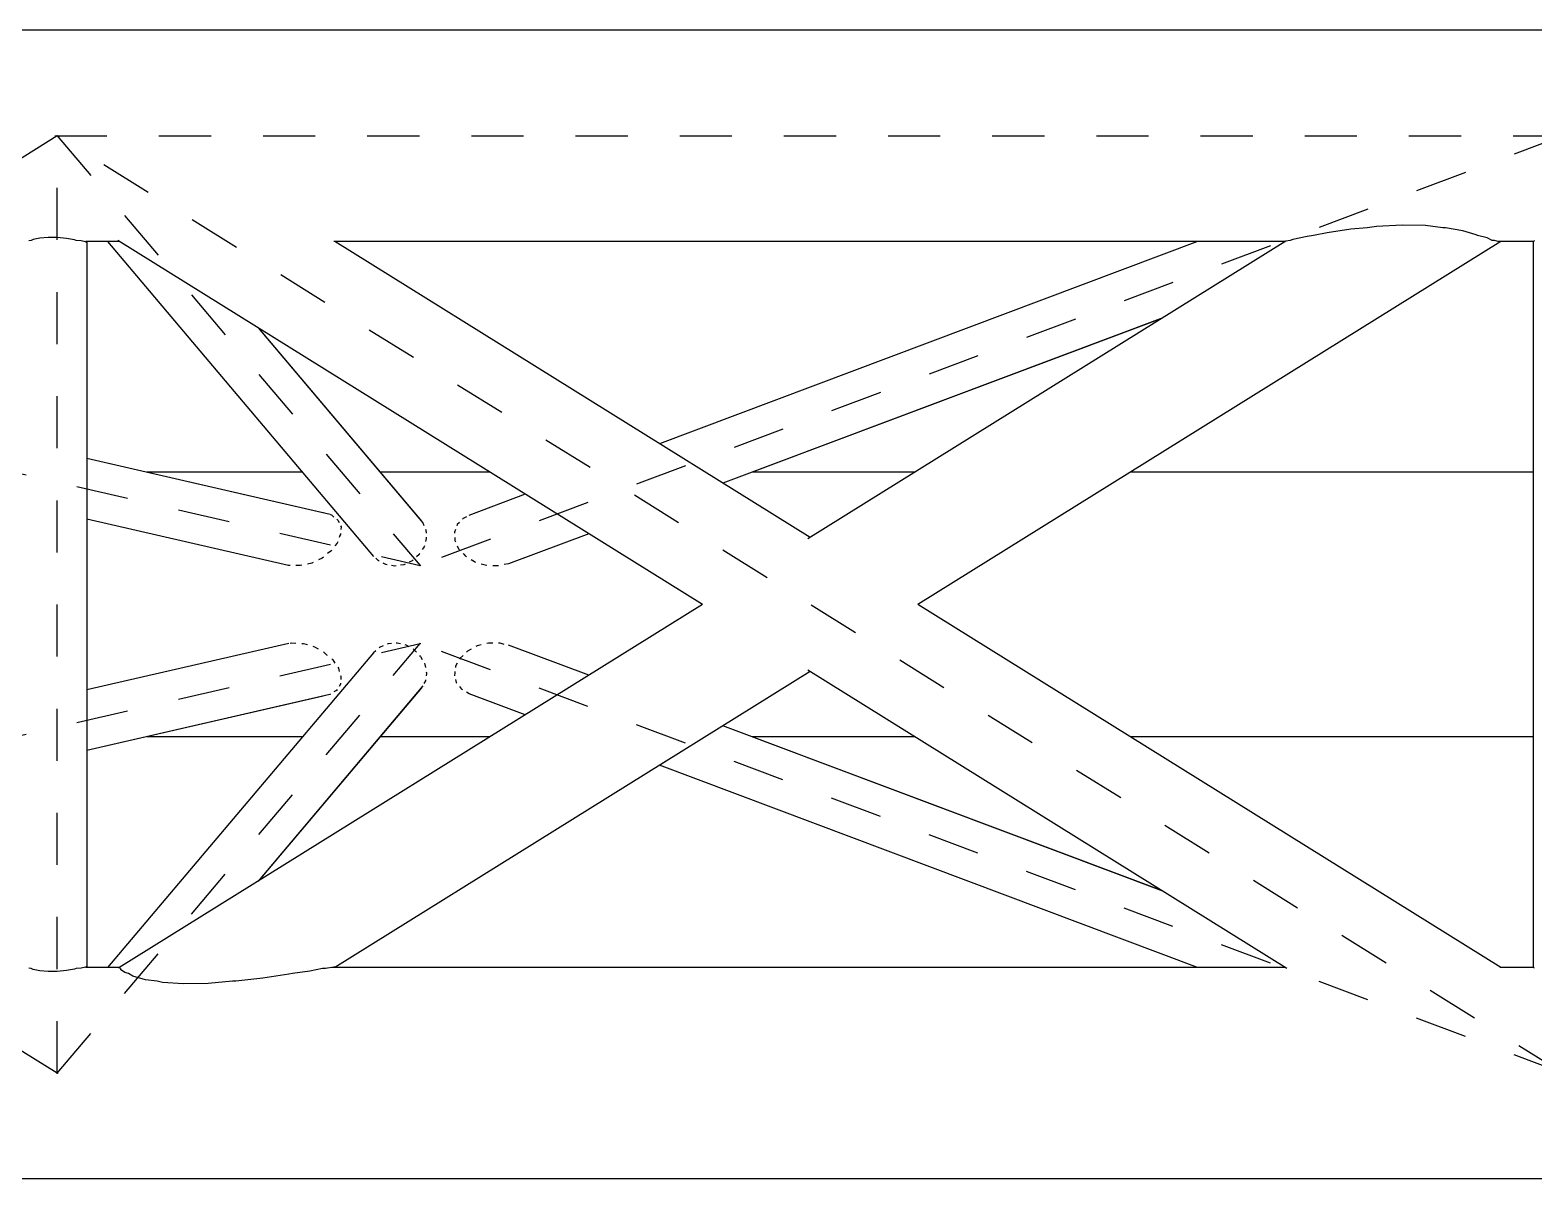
# Model space of a CAD drawing. Header units: millimetres. Extents: x 149919 to 150445, y 136651 to 136866.
# Drawn here: x 150234.053 to 150236.94, y 136757.472 to 136759.678 of the extents above; entities that cross this region are included whole.
import ezdxf

# ---------------------------------------------------------------- set-up
doc = ezdxf.new("R2010")
doc.units = ezdxf.units.MM
doc.header["$LTSCALE"] = 0.25
doc.linetypes.add('CENTER', pattern=[50.8, 31.75, -6.35, 6.35, -6.35])
doc.linetypes.add('XKITLINE00', pattern=[0])

# ---------------------------------------------------------------- blocks, each defined once
blk = doc.blocks.new('çatıı')
at = {"color": 8, "linetype": 'XKITLINE00'}
for p, q in [((10084.2, 10930.57), (9008.64, 10930.57)), ((9472.96, 10891.66), (9470.3, 10891.1)), ((9477.5, 10892.32), (9472.96, 10891.66)), ((9480.63, 10892.61), (9477.5, 10892.32)), ((9482.4, 10892.83), (9480.63, 10892.61)), ((9487.33, 10893.12), (9482.4, 10892.83)), ((9491.8, 10893.02), (9487.33, 10893.12)), ((9495.13, 10892.61), (9491.8, 10893.02)), ((9495.64, 10892.57), (9495.13, 10892.61)), ((9499.02, 10892.01), (9495.64, 10892.57)), ((9501.56, 10891.25), (9499.02, 10892.01)), ((9501.81, 10891.1), (9501.56, 10891.25)), ((9224.12, 10890.18), (9223.69, 10890.12)), ((9224.5, 10890.36), (9224.12, 10890.18)), ((9225.76, 10890.63), (9224.5, 10890.36)), ((9227.35, 10890.75), (9225.76, 10890.63)), ((9229.11, 10890.73), (9227.35, 10890.75)), ((9230.87, 10890.56), (9229.11, 10890.73)), ((9232.46, 10890.27), (9230.87, 10890.56)), ((9232.72, 10890.18), (9232.46, 10890.27)), ((9233.72, 10890.08), (9232.72, 10890.18)), ((9234.53, 10889.93), (9233.72, 10890.08)), ((9234.63, 10889.87), (9234.53, 10889.93)), ((9241.04, 10889.97), (9234.63, 10889.97)), ((9234.81, 10889.97), (9234.63, 10889.87)), ((9234.81, 10889.97), (9234.81, 10750.57)), ((9234.81, 10889.97), (9234.81, 10750.58)), ((9238.79, 10889.97), (9289.86, 10829.51)), ((9352.98, 10820.27), (9240.78, 10890.14)), ((9464.92, 10889.97), (9282.22, 10889.97)), ((9373.66, 10833.15), (9282.39, 10889.97)), ((9448.02, 10889.97), (9344.75, 10851.15)), ((9465.02, 10890.04), (9373.22, 10832.88)), ((9506.27, 10889.97), (9394.33, 10820.27)), ((9465.85, 10890.18), (9465.02, 10890.04)), ((9466.35, 10890.36), (9465.85, 10890.18)), ((9469.08, 10890.93), (9466.35, 10890.36)), ((9470.3, 10891.1), (9469.08, 10890.93)), ((9503.67, 10890.65), (9501.81, 10891.1)), ((9504.63, 10890.18), (9503.67, 10890.65)), ((9505.06, 10890.14), (9504.63, 10890.18)), ((9505.97, 10889.93), (9505.06, 10890.14)), ((9512.5, 10889.97), (9505.77, 10889.97)), ((9506.21, 10889.97), (9505.94, 10889.87)), ((9505.97, 10889.93), (9505.94, 10889.87)), ((9512.78, 10890.12), (9512.5, 10889.97)), ((9512.5, 10890.07), (9512.5, 10750.48)), ((9512.5, 10889.97), (9512.5, 10750.58)), ((9441.37, 10875.31), (9356.93, 10843.56)), ((9441.32, 10875.28), (9356.94, 10843.55)), ((9267.7, 10873.37), (9299.32, 10835.94)), ((9267.78, 10873.33), (9299.1, 10836.24)), ((9280.1, 10837.89), (9234.81, 10848.32)), ((9281.54, 10837.55), (9234.81, 10848.31)), ((9276.21, 10845.67), (9246.31, 10845.67)), ((9312.19, 10845.67), (9291.13, 10845.67)), ((9393.77, 10845.67), (9362.59, 10845.67)), ((9512.5, 10845.67), (9435.12, 10845.67)), ((9318.97, 10841.45), (9308.14, 10837.38)), ((9273.5, 10827.78), (9234.81, 10836.69)), ((9280.25, 10837.85), (9280.1, 10837.89)), ((9281.84, 10837.4), (9281.61, 10837.47)), ((9282.24, 10837.07), (9281.84, 10837.4)), ((9283, 10836.49), (9282.82, 10836.62)), ((9283, 10836.49), (9283.23, 10836.02)), ((9307.05, 10836.76), (9306.93, 10836.64)), ((9307.08, 10836.8), (9307.05, 10836.76)), ((9307.67, 10837.08), (9307.08, 10836.8)), ((9283.39, 10833.55), (9283.24, 10833.11)), ((9283.47, 10833.7), (9283.39, 10833.55)), ((9283.49, 10833.91), (9283.47, 10833.7)), ((9283.53, 10835.38), (9283.61, 10835.2)), ((9283.61, 10835.2), (9283.56, 10834.65)), ((9299.32, 10835.94), (9299.53, 10835.43)), ((9299.83, 10834.73), (9299.91, 10834.54)), ((9299.91, 10834.54), (9299.93, 10833.97)), ((9305.58, 10834.69), (9305.39, 10834.16)), ((9305.39, 10834.16), (9305.41, 10833.95)), ((9305.9, 10835.61), (9305.83, 10835.41)), ((9306.34, 10836.04), (9305.9, 10835.61)), ((9331.15, 10833.87), (9315.75, 10828.08)), ((9331.16, 10833.86), (9316.28, 10828.26)), ((9281.81, 10830.74), (9281.64, 10830.53)), ((9282.88, 10832.07), (9282.43, 10831.51)), ((9282.96, 10832.3), (9282.88, 10832.07)), ((9299.54, 10831.35), (9299.19, 10830.82)), ((9299.6, 10831.57), (9299.54, 10831.35)), ((9299.98, 10832.97), (9299.82, 10832.38)), ((9299.96, 10833.19), (9299.98, 10832.97)), ((9305.47, 10833.16), (9305.47, 10832.56)), ((9305.47, 10832.56), (9305.57, 10832.34)), ((9305.92, 10831.55), (9306.18, 10830.97)), ((9306.18, 10830.97), (9306.36, 10830.78)), ((9273.81, 10827.78), (9273.5, 10827.78)), ((9275.77, 10827.74), (9274.94, 10827.76)), ((9276.07, 10827.81), (9275.77, 10827.74)), ((9278, 10828.23), (9277.18, 10828.05)), ((9278.27, 10828.36), (9278, 10828.23)), ((9279.99, 10829.2), (9279.26, 10828.84)), ((9280.21, 10829.38), (9279.99, 10829.2)), ((9281.64, 10830.53), (9280.99, 10830.05)), ((9290.29, 10829.15), (9290.72, 10828.7)), ((9290.92, 10828.6), (9290.72, 10828.7)), ((9292.22, 10827.93), (9291.67, 10828.21)), ((9292.45, 10827.89), (9292.22, 10827.93)), ((9293.93, 10827.66), (9293.3, 10827.76)), ((9294.17, 10827.69), (9293.93, 10827.66)), ((9295.67, 10827.92), (9295.03, 10827.82)), ((9295.89, 10828.03), (9295.67, 10827.92)), ((9297.28, 10828.69), (9296.69, 10828.41)), ((9297.46, 10828.85), (9297.28, 10828.69)), ((9298.6, 10829.89), (9298.11, 10829.45)), ((9298.62, 10829.94), (9298.6, 10829.89)), ((9298.72, 10830.09), (9298.62, 10829.94)), ((9307.03, 10830.08), (9307.16, 10829.94)), ((9307.16, 10829.94), (9307.48, 10829.56)), ((9307.71, 10829.41), (9307.48, 10829.56)), ((9309.2, 10828.45), (9308.57, 10828.86)), ((9309.49, 10828.36), (9309.2, 10828.45)), ((9311.3, 10827.8), (9310.53, 10828.04)), ((9311.6, 10827.79), (9311.3, 10827.8)), ((9313.55, 10827.67), (9312.72, 10827.72)), ((9313.85, 10827.73), (9313.55, 10827.67)), ((9315.75, 10828.08), (9314.94, 10827.93)), ((9352.98, 10820.27), (9240.94, 10750.51)), ((9506.27, 10750.57), (9394.33, 10820.27)), ((9273.55, 10812.78), (9234.81, 10803.86)), ((9289.83, 10811), (9238.79, 10750.57)), ((9274.1, 10812.83), (9273.81, 10812.77)), ((9274.94, 10812.79), (9274.1, 10812.83)), ((9276.38, 10812.73), (9276.07, 10812.74)), ((9277.18, 10812.5), (9276.38, 10812.73)), ((9278.57, 10812.1), (9278.27, 10812.19)), ((9279.26, 10811.71), (9278.57, 10812.1)), ((9280.46, 10811.02), (9280.21, 10811.17)), ((9280.46, 10811.02), (9280.9, 10810.57)), ((9280.99, 10810.5), (9280.9, 10810.57)), ((9290.29, 10811.4), (9289.83, 10811)), ((9291.09, 10812.1), (9290.92, 10811.95)), ((9291.67, 10812.34), (9291.09, 10812.1)), ((9292.67, 10812.75), (9292.45, 10812.66)), ((9293.3, 10812.79), (9292.67, 10812.75)), ((9294.4, 10812.87), (9294.17, 10812.86)), ((9295.03, 10812.73), (9294.4, 10812.87)), ((9296.13, 10812.47), (9295.89, 10812.52)), ((9296.69, 10812.14), (9296.13, 10812.47)), ((9297.67, 10811.57), (9297.46, 10811.69)), ((9297.67, 10811.57), (9298.11, 10811.1)), ((9298.89, 10810.29), (9298.72, 10810.46)), ((9307.03, 10810.47), (9306.48, 10809.98)), ((9307.9, 10811.33), (9307.71, 10811.14)), ((9308.57, 10811.69), (9307.9, 10811.33)), ((9309.74, 10812.32), (9309.49, 10812.19)), ((9310.53, 10812.51), (9309.74, 10812.32)), ((9311.9, 10812.83), (9311.6, 10812.76)), ((9312.72, 10812.83), (9311.9, 10812.83)), ((9314.16, 10812.82), (9313.85, 10812.82)), ((9314.94, 10812.62), (9314.16, 10812.82)), ((9331.15, 10806.68), (9315.73, 10812.48)), ((9316.3, 10812.28), (9316.2, 10812.3)), ((9331.16, 10806.69), (9316.3, 10812.28)), ((9282.04, 10809.62), (9281.81, 10809.81)), ((9282.04, 10809.62), (9282.43, 10809.04)), ((9282.96, 10808.25), (9283.1, 10808.04)), ((9283.1, 10808.04), (9283.24, 10807.44)), ((9298.89, 10810.29), (9299.19, 10809.73)), ((9299.6, 10808.98), (9299.71, 10808.77)), ((9299.71, 10808.77), (9299.82, 10808.17)), ((9305.59, 10808.43), (9305.57, 10808.21)), ((9305.92, 10809), (9305.59, 10808.43)), ((9306.48, 10809.98), (9306.36, 10809.77)), ((9465.18, 10750.41), (9373.22, 10807.67)), ((9299.34, 10804.64), (9267.7, 10767.18)), ((9373.66, 10807.4), (9282.39, 10750.57)), ((9283.52, 10804.98), (9283.23, 10804.53)), ((9283.49, 10806.64), (9283.59, 10806.43)), ((9283.53, 10805.17), (9283.52, 10804.98)), ((9283.59, 10806.43), (9283.56, 10805.9)), ((9299.8, 10805.61), (9299.53, 10805.12)), ((9299.83, 10805.82), (9299.8, 10805.61)), ((9299.99, 10807.04), (9299.93, 10806.58)), ((9299.96, 10807.36), (9300, 10807.14)), ((9300, 10807.14), (9299.99, 10807.04)), ((9305.43, 10807.04), (9305.37, 10806.8)), ((9305.37, 10806.8), (9305.41, 10806.6)), ((9305.47, 10807.39), (9305.43, 10807.04)), ((9305.58, 10805.86), (9305.7, 10805.31)), ((9305.7, 10805.31), (9305.83, 10805.14)), ((9281.43, 10802.97), (9234.81, 10792.24)), ((9280.16, 10802.67), (9234.81, 10792.23)), ((9299.07, 10804.28), (9267.78, 10767.22)), ((9281.61, 10803.08), (9281.43, 10802.97)), ((9282.72, 10803.77), (9282.25, 10803.48)), ((9282.83, 10803.93), (9282.72, 10803.77)), ((9299.14, 10804.4), (9299.07, 10804.28)), ((9306.34, 10804.5), (9306.71, 10804.04)), ((9306.93, 10803.91), (9306.71, 10804.04)), ((9308.21, 10803.14), (9307.67, 10803.47)), ((9318.97, 10799.1), (9308.21, 10803.14)), ((9441.37, 10765.24), (9356.93, 10796.99)), ((9441.32, 10765.27), (9356.94, 10797)), ((9276.21, 10794.87), (9246.31, 10794.87)), ((9312.19, 10794.87), (9291.13, 10794.87)), ((9393.77, 10794.87), (9362.59, 10794.87)), ((9512.5, 10794.87), (9435.12, 10794.87)), ((9448.02, 10750.57), (9344.75, 10789.4)), ((9224.12, 10750.36), (9223.69, 10750.43)), ((9224.5, 10750.19), (9224.12, 10750.36)), ((9225.76, 10749.92), (9224.5, 10750.19)), ((9227.35, 10749.8), (9225.76, 10749.92)), ((9229.11, 10749.82), (9227.35, 10749.8)), ((9230.87, 10749.98), (9229.11, 10749.82)), ((9232.46, 10750.28), (9230.87, 10749.98)), ((9232.72, 10750.36), (9232.46, 10750.28)), ((9233.72, 10750.47), (9232.72, 10750.36)), ((9234.53, 10750.62), (9233.72, 10750.47)), ((9234.63, 10750.67), (9234.53, 10750.62)), ((9234.81, 10750.58), (9234.63, 10750.67)), ((9241.04, 10750.57), (9234.63, 10750.57)), ((9241.29, 10750.36), (9240.94, 10750.51)), ((9241.29, 10750.36), (9241.23, 10750.19)), ((9242.11, 10749.62), (9241.23, 10750.19)), ((9277.6, 10749.9), (9274.3, 10749.44)), ((9280.07, 10750.36), (9277.6, 10749.9)), ((9280.64, 10750.41), (9280.07, 10750.36)), ((9282.24, 10750.62), (9280.64, 10750.41)), ((9464.92, 10750.57), (9281.89, 10750.57)), ((9282.38, 10750.67), (9282.24, 10750.62)), ((9282.38, 10750.67), (9282.32, 10750.57)), ((9512.5, 10750.57), (9506.1, 10750.57)), ((9512.78, 10750.43), (9512.5, 10750.58)), ((9242.78, 10749.44), (9242.11, 10749.62)), ((9243.66, 10748.89), (9242.78, 10749.44)), ((9246.08, 10748.23), (9243.66, 10748.89)), ((9248.29, 10747.94), (9246.08, 10748.23)), ((9249.33, 10747.72), (9248.29, 10747.94)), ((9253.33, 10747.43), (9249.33, 10747.72)), ((9258.12, 10747.53), (9253.33, 10747.43)), ((9262.79, 10747.94), (9258.12, 10747.53)), ((9263.42, 10747.98), (9262.79, 10747.94)), ((9268.59, 10748.53), (9263.42, 10747.98)), ((9273.57, 10749.3), (9268.59, 10748.53)), ((9274.3, 10749.44), (9273.57, 10749.3)), ((10084.2, 10709.97), (9008.64, 10709.97))]:
    blk.add_line(p, q, dxfattribs=at)
at = {"color": 8, "linetype": 'CENTER'}
for p, q in [((8940.53, 10910.27), (9298.79, 10827.77)), ((8940.53, 10910.27), (9298.79, 10827.77)), ((9229.11, 10730.27), (8940.53, 10910.27)), ((9229.11, 10910.27), (8940.53, 10730.27)), ((9008.64, 10910.27), (10454.1, 10910.27)), ((9229.11, 10910.27), (9298.79, 10827.77)), ((9229.11, 10730.27), (9229.11, 10910.27)), ((9518.2, 10730.27), (9229.11, 10910.27)), ((9518.2, 10910.27), (9298.79, 10827.77)), ((8940.53, 10730.27), (9298.79, 10812.77)), ((8940.53, 10730.27), (9298.79, 10812.77)), ((9229.11, 10730.27), (9298.79, 10812.77)), ((9518.2, 10730.27), (9298.79, 10812.77))]:
    blk.add_line(p, q, dxfattribs=at)
at = {"color": 8, "linetype": 'XKITLINE00'}
for centre in [(9229.11, 10910.27), (9229.11, 10910.27), (9229.11, 10910.27), (9229.11, 10910.27), (9298.79, 10827.77), (9298.79, 10827.77), (9298.79, 10827.77), (9298.79, 10827.77), (9298.79, 10812.77), (9298.79, 10812.77), (9298.79, 10812.77), (9298.79, 10812.77), (9229.11, 10730.27), (9229.11, 10730.27), (9229.11, 10730.27)]:
    blk.add_circle(centre, 0.05, dxfattribs=at)

msp = doc.modelspace()

# ---------------------------------------------------------------- block references
at = {"xscale": 0.009999943142843078, "yscale": 0.009999943142843078, "zscale": 0.009999943142843078}
msp.add_blockref('çatıı', (150141.8141, 136650.3731), dxfattribs=at)

doc.saveas('drawing.dxf')
